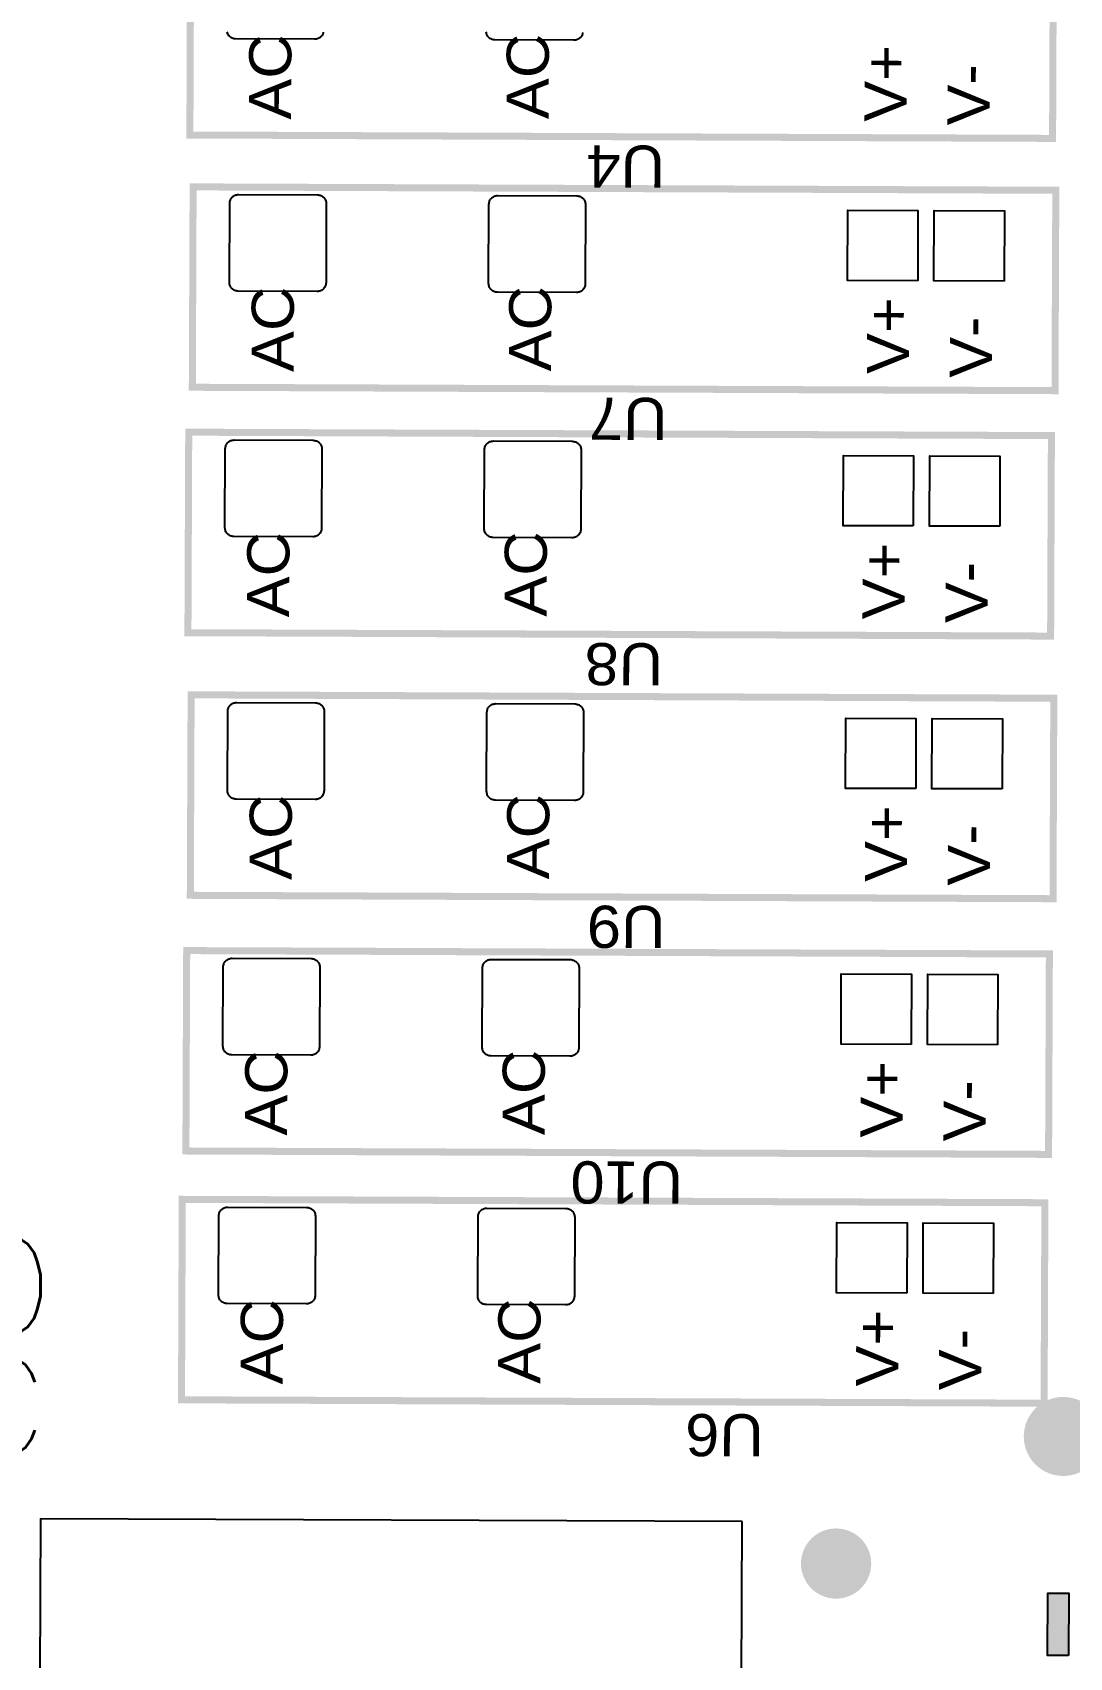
# Model space of a CAD drawing. Header units: millimetres. Extents: x 2766.7 to 2787.4, y 1526.7 to 1542.9.
# Drawn here: x 2771.586 to 2773.18, y 1534.517 to 1537.017 of the extents above; entities that cross this region are included whole.
import ezdxf
from ezdxf.enums import TextEntityAlignment as Align

# ---------------------------------------------------------------- set-up
doc = ezdxf.new("R2010")
doc.units = ezdxf.units.MM
for name, color, linetype in [('MISC', 7, 'Continuous'), ('SYMS', 7, 'Continuous'), ('TAGS', 150, 'Continuous'), ('XREF', 7, 'Continuous')]:
    doc.layers.add(name, color=color, linetype=linetype)
doc.styles.get("Standard").update_dxf_attribs({"font": 'arial.ttf'})
doc.styles.add('WD', font='romans.shx')

# ---------------------------------------------------------------- blocks, each defined once
blk = doc.blocks.new('RPAD')
blk.add_trace([(-0.5, -0.5), (-0.5, 0.5), (0.5, -0.5), (0.5, 0.5)])
blk = doc.blocks.new('EPAD')
at = {"const_width": 0.5}
blk.add_lwpolyline([(-0.25, 0, 1), (0.25, 0, 1)], format="xyb", close=True, dxfattribs=at)
blk = doc.blocks.new('tarjeta AUT')
for points in [[(3.5302, -1.9024), (3.5302, -1.1031), (3.2616, -1.1031), (3.2616, -1.9024), (3.5302, -1.9024)], [(5.225, -1.4186), (5.224, -1.4184), (5.2231, -1.4181), (5.2222, -1.4176), (5.2214, -1.4172), (5.2206, -1.4166), (5.2199, -1.4159), (5.2193, -1.4152), (5.2187, -1.4145), (5.2182, -1.4136), (5.2178, -1.4128), (5.2174, -1.4118), (5.2172, -1.4109), (5.2171, -1.4099), (5.217, -1.4088), (5.217, -1.4088), (5.217, -1.3188), (5.2171, -1.3178), (5.2172, -1.3168), (5.2174, -1.3158), (5.2178, -1.3149), (5.2182, -1.314), (5.2187, -1.3132), (5.2193, -1.3124), (5.2199, -1.3117), (5.2206, -1.3111), (5.2214, -1.3105), (5.2222, -1.31), (5.2231, -1.3096), (5.224, -1.3093), (5.225, -1.309)], [(5.226, -1.7141), (5.225, -1.7139), (5.224, -1.7137), (5.2231, -1.7133), (5.2222, -1.7129), (5.2214, -1.7124), (5.2206, -1.7119), (5.2199, -1.7112), (5.2193, -1.7105), (5.2187, -1.7097), (5.2182, -1.7089), (5.2178, -1.708), (5.2174, -1.7071), (5.2172, -1.7062), (5.2171, -1.7051), (5.217, -1.7041), (5.217, -1.7041), (5.217, -1.6141), (5.2171, -1.6131), (5.2172, -1.6121), (5.2174, -1.6111), (5.2178, -1.6102), (5.2182, -1.6093), (5.2187, -1.6085), (5.2193, -1.6077), (5.2199, -1.607), (5.2206, -1.6064), (5.2214, -1.6058), (5.2222, -1.6053), (5.2231, -1.6049), (5.224, -1.6045), (5.225, -1.6043), (5.226, -1.6042)]]:
    blk.add_lwpolyline(points)
at = {"const_width": 0.008}
for points in [[(3.6663, -2.2457), (3.8947, -2.2457), (3.8947, -1.2632), (3.6663, -1.2632), (3.6663, -2.2457)], [(3.6663, -2.2457), (3.8947, -2.2457), (3.8947, -1.2632), (3.6663, -1.2632), (3.6663, -2.2457)], [(3.6663, -2.2457), (3.8947, -2.2457), (3.8947, -1.2632), (3.6663, -1.2632), (3.6663, -2.2457)], [(3.9498, -2.2497), (4.1781, -2.2497), (4.1781, -1.2671), (3.9498, -1.2671), (3.9498, -2.2497)], [(3.9498, -2.2497), (4.1781, -2.2497), (4.1781, -1.2671), (3.9498, -1.2671), (3.9498, -2.2497)], [(3.9498, -2.2497), (4.1781, -2.2497), (4.1781, -1.2671), (3.9498, -1.2671), (3.9498, -2.2497)], [(4.2411, -2.2536), (4.4695, -2.2536), (4.4695, -1.271), (4.2411, -1.271), (4.2411, -2.2536)], [(4.2411, -2.2536), (4.4695, -2.2536), (4.4695, -1.271), (4.2411, -1.271), (4.2411, -2.2536)], [(4.2411, -2.2536), (4.4695, -2.2536), (4.4695, -1.271), (4.2411, -1.271), (4.2411, -2.2536)], [(4.5403, -2.2497), (4.7687, -2.2497), (4.7687, -1.2671), (4.5403, -1.2671), (4.5403, -2.2497)], [(4.5403, -2.2497), (4.7687, -2.2497), (4.7687, -1.2671), (4.5403, -1.2671), (4.5403, -2.2497)], [(4.5403, -2.2497), (4.7687, -2.2497), (4.7687, -1.2671), (4.5403, -1.2671), (4.5403, -2.2497)], [(4.8199, -2.2536), (5.0482, -2.2536), (5.0482, -1.271), (4.8199, -1.271), (4.8199, -2.2536)], [(4.8199, -2.2536), (5.0482, -2.2536), (5.0482, -1.271), (4.8199, -1.271), (4.8199, -2.2536)], [(4.8199, -2.2536), (5.0482, -2.2536), (5.0482, -1.271), (4.8199, -1.271), (4.8199, -2.2536)], [(5.1073, -2.2497), (5.3356, -2.2497), (5.3356, -1.2671), (5.1073, -1.2671), (5.1073, -2.2497)], [(5.1073, -2.2497), (5.3356, -2.2497), (5.3356, -1.2671), (5.1073, -1.2671), (5.1073, -2.2497)], [(5.1073, -2.2497), (5.3356, -2.2497), (5.3356, -1.2671), (5.1073, -1.2671), (5.1073, -2.2497)]]:
    blk.add_lwpolyline(points, dxfattribs=at)
for points in [[(3.7761, -1.4049), (3.7761, -1.3149), (3.7761, -1.3139), (3.7763, -1.3128), (3.7765, -1.3119), (3.7768, -1.311), (3.7772, -1.3101), (3.7777, -1.3093), (3.7783, -1.3085), (3.7789, -1.3078), (3.7797, -1.3071), (3.7804, -1.3066), (3.7812, -1.3061), (3.7821, -1.3057), (3.783, -1.3053), (3.784, -1.3051), (3.785, -1.3049), (3.7861, -1.3049), (3.8761, -1.3049), (3.8771, -1.3049), (3.8781, -1.3051), (3.8791, -1.3053), (3.88, -1.3057), (3.8809, -1.3061), (3.8817, -1.3066), (3.8825, -1.3071), (3.8832, -1.3078), (3.8838, -1.3085), (3.8844, -1.3093), (3.8849, -1.3101), (3.8853, -1.311), (3.8856, -1.3119), (3.8859, -1.3128), (3.886, -1.3139), (3.8861, -1.3149), (3.8861, -1.4049), (3.886, -1.4059), (3.8859, -1.4069), (3.8856, -1.4079), (3.8853, -1.4088), (3.8849, -1.4097), (3.8844, -1.4105), (3.8838, -1.4113), (3.8832, -1.412), (3.8825, -1.4126), (3.8817, -1.4132), (3.8809, -1.4137), (3.88, -1.4141), (3.8791, -1.4145), (3.8781, -1.4147), (3.8771, -1.4148), (3.8761, -1.4149), (3.7861, -1.4149), (3.785, -1.4148), (3.784, -1.4147), (3.783, -1.4145), (3.7821, -1.4141), (3.7812, -1.4137), (3.7804, -1.4132), (3.7797, -1.4126), (3.7789, -1.412), (3.7783, -1.4113), (3.7777, -1.4105), (3.7772, -1.4097), (3.7768, -1.4088), (3.7765, -1.4079), (3.7763, -1.4069), (3.7761, -1.4059), (3.7761, -1.4049)], [(4.0595, -1.4088), (4.0595, -1.3188), (4.0596, -1.3178), (4.0597, -1.3168), (4.06, -1.3158), (4.0603, -1.3149), (4.0607, -1.314), (4.0612, -1.3132), (4.0618, -1.3124), (4.0624, -1.3117), (4.0631, -1.3111), (4.0639, -1.3105), (4.0647, -1.31), (4.0656, -1.3096), (4.0665, -1.3093), (4.0675, -1.309), (4.0685, -1.3089), (4.0695, -1.3088), (4.1595, -1.3088), (4.1606, -1.3089), (4.1616, -1.309), (4.1625, -1.3093), (4.1635, -1.3096), (4.1643, -1.31), (4.1652, -1.3105), (4.1659, -1.3111), (4.1666, -1.3117), (4.1673, -1.3124), (4.1678, -1.3132), (4.1683, -1.314), (4.1688, -1.3149), (4.1691, -1.3158), (4.1693, -1.3168), (4.1695, -1.3178), (4.1695, -1.3188), (4.1695, -1.4088), (4.1695, -1.4099), (4.1693, -1.4109), (4.1691, -1.4118), (4.1688, -1.4128), (4.1683, -1.4136), (4.1678, -1.4145), (4.1673, -1.4152), (4.1666, -1.4159), (4.1659, -1.4166), (4.1652, -1.4172), (4.1643, -1.4176), (4.1635, -1.4181), (4.1625, -1.4184), (4.1616, -1.4186), (4.1606, -1.4188), (4.1595, -1.4188), (4.0695, -1.4188), (4.0685, -1.4188), (4.0675, -1.4186), (4.0665, -1.4184), (4.0656, -1.4181), (4.0647, -1.4176), (4.0639, -1.4172), (4.0631, -1.4166), (4.0624, -1.4159), (4.0618, -1.4152), (4.0612, -1.4145), (4.0607, -1.4136), (4.0603, -1.4128), (4.06, -1.4118), (4.0597, -1.4109), (4.0596, -1.4099), (4.0595, -1.4088)], [(4.3509, -1.4128), (4.3509, -1.3228), (4.3509, -1.3217), (4.3511, -1.3207), (4.3513, -1.3198), (4.3516, -1.3188), (4.352, -1.318), (4.3525, -1.3171), (4.3531, -1.3164), (4.3538, -1.3157), (4.3545, -1.315), (4.3552, -1.3144), (4.3561, -1.314), (4.3569, -1.3135), (4.3579, -1.3132), (4.3588, -1.313), (4.3598, -1.3128), (4.3609, -1.3128), (4.4509, -1.3128), (4.4519, -1.3128), (4.4529, -1.313), (4.4539, -1.3132), (4.4548, -1.3135), (4.4557, -1.314), (4.4565, -1.3144), (4.4573, -1.315), (4.458, -1.3157), (4.4586, -1.3164), (4.4592, -1.3171), (4.4597, -1.318), (4.4601, -1.3188), (4.4604, -1.3198), (4.4607, -1.3207), (4.4608, -1.3217), (4.4609, -1.3228), (4.4609, -1.4128), (4.4608, -1.4138), (4.4607, -1.4148), (4.4604, -1.4158), (4.4601, -1.4167), (4.4597, -1.4176), (4.4592, -1.4184), (4.4586, -1.4192), (4.458, -1.4199), (4.4573, -1.4205), (4.4565, -1.4211), (4.4557, -1.4216), (4.4548, -1.422), (4.4539, -1.4223), (4.4529, -1.4226), (4.4519, -1.4227), (4.4509, -1.4228), (4.3609, -1.4228), (4.3598, -1.4227), (4.3588, -1.4226), (4.3579, -1.4223), (4.3569, -1.422), (4.3561, -1.4216), (4.3552, -1.4211), (4.3545, -1.4205), (4.3538, -1.4199), (4.3531, -1.4192), (4.3525, -1.4184), (4.352, -1.4176), (4.3516, -1.4167), (4.3513, -1.4158), (4.3511, -1.4148), (4.3509, -1.4138), (4.3509, -1.4128)], [(4.6501, -1.4088), (4.6501, -1.3188), (4.6501, -1.3178), (4.6503, -1.3168), (4.6505, -1.3158), (4.6508, -1.3149), (4.6513, -1.314), (4.6518, -1.3132), (4.6523, -1.3124), (4.653, -1.3117), (4.6537, -1.3111), (4.6544, -1.3105), (4.6553, -1.31), (4.6561, -1.3096), (4.6571, -1.3093), (4.658, -1.309), (4.659, -1.3089), (4.6601, -1.3088), (4.7501, -1.3088), (4.7511, -1.3089), (4.7521, -1.309), (4.7531, -1.3093), (4.754, -1.3096), (4.7549, -1.31), (4.7557, -1.3105), (4.7565, -1.3111), (4.7572, -1.3117), (4.7578, -1.3124), (4.7584, -1.3132), (4.7589, -1.314), (4.7593, -1.3149), (4.7596, -1.3158), (4.7599, -1.3168), (4.76, -1.3178), (4.7601, -1.3188), (4.7601, -1.4088), (4.76, -1.4099), (4.7599, -1.4109), (4.7596, -1.4118), (4.7593, -1.4128), (4.7589, -1.4136), (4.7584, -1.4145), (4.7578, -1.4152), (4.7572, -1.4159), (4.7565, -1.4166), (4.7557, -1.4172), (4.7549, -1.4176), (4.754, -1.4181), (4.7531, -1.4184), (4.7521, -1.4186), (4.7511, -1.4188), (4.7501, -1.4188), (4.6601, -1.4188), (4.659, -1.4188), (4.658, -1.4186), (4.6571, -1.4184), (4.6561, -1.4181), (4.6553, -1.4176), (4.6544, -1.4172), (4.6537, -1.4166), (4.653, -1.4159), (4.6523, -1.4152), (4.6518, -1.4145), (4.6513, -1.4136), (4.6508, -1.4128), (4.6505, -1.4118), (4.6503, -1.4109), (4.6501, -1.4099), (4.6501, -1.4088)], [(4.9296, -1.4128), (4.9296, -1.3228), (4.9297, -1.3217), (4.9298, -1.3207), (4.93, -1.3198), (4.9304, -1.3188), (4.9308, -1.318), (4.9313, -1.3171), (4.9319, -1.3164), (4.9325, -1.3157), (4.9332, -1.315), (4.934, -1.3144), (4.9348, -1.314), (4.9357, -1.3135), (4.9366, -1.3132), (4.9376, -1.313), (4.9386, -1.3128), (4.9396, -1.3128), (5.0296, -1.3128), (5.0306, -1.3128), (5.0316, -1.313), (5.0326, -1.3132), (5.0335, -1.3135), (5.0344, -1.314), (5.0352, -1.3144), (5.036, -1.315), (5.0367, -1.3157), (5.0374, -1.3164), (5.0379, -1.3171), (5.0384, -1.318), (5.0388, -1.3188), (5.0392, -1.3198), (5.0394, -1.3207), (5.0396, -1.3217), (5.0396, -1.3228), (5.0396, -1.4128), (5.0396, -1.4138), (5.0394, -1.4148), (5.0392, -1.4158), (5.0388, -1.4167), (5.0384, -1.4176), (5.0379, -1.4184), (5.0374, -1.4192), (5.0367, -1.4199), (5.036, -1.4205), (5.0352, -1.4211), (5.0344, -1.4216), (5.0335, -1.422), (5.0326, -1.4223), (5.0316, -1.4226), (5.0306, -1.4227), (5.0296, -1.4228), (4.9396, -1.4228), (4.9386, -1.4227), (4.9376, -1.4226), (4.9366, -1.4223), (4.9357, -1.422), (4.9348, -1.4216), (4.934, -1.4211), (4.9332, -1.4205), (4.9325, -1.4199), (4.9319, -1.4192), (4.9313, -1.4184), (4.9308, -1.4176), (4.9304, -1.4167), (4.93, -1.4158), (4.9298, -1.4148), (4.9297, -1.4138), (4.9296, -1.4128)], [(3.7761, -1.7002), (3.7761, -1.6102), (3.7761, -1.6091), (3.7763, -1.6081), (3.7765, -1.6072), (3.7768, -1.6062), (3.7772, -1.6054), (3.7777, -1.6045), (3.7783, -1.6038), (3.7789, -1.6031), (3.7797, -1.6024), (3.7804, -1.6019), (3.7812, -1.6014), (3.7821, -1.6009), (3.783, -1.6006), (3.784, -1.6004), (3.785, -1.6002), (3.7861, -1.6002), (3.8761, -1.6002), (3.8771, -1.6002), (3.8781, -1.6004), (3.8791, -1.6006), (3.88, -1.6009), (3.8809, -1.6014), (3.8817, -1.6019), (3.8825, -1.6024), (3.8832, -1.6031), (3.8838, -1.6038), (3.8844, -1.6045), (3.8849, -1.6054), (3.8853, -1.6062), (3.8856, -1.6072), (3.8859, -1.6081), (3.886, -1.6091), (3.8861, -1.6102), (3.8861, -1.7002), (3.886, -1.7012), (3.8859, -1.7022), (3.8856, -1.7032), (3.8853, -1.7041), (3.8849, -1.705), (3.8844, -1.7058), (3.8838, -1.7066), (3.8832, -1.7073), (3.8825, -1.7079), (3.8817, -1.7085), (3.8809, -1.709), (3.88, -1.7094), (3.8791, -1.7097), (3.8781, -1.71), (3.8771, -1.7101), (3.8761, -1.7102), (3.7861, -1.7102), (3.785, -1.7101), (3.784, -1.71), (3.783, -1.7097), (3.7821, -1.7094), (3.7812, -1.709), (3.7804, -1.7085), (3.7797, -1.7079), (3.7789, -1.7073), (3.7783, -1.7066), (3.7777, -1.7058), (3.7772, -1.705), (3.7768, -1.7041), (3.7765, -1.7032), (3.7763, -1.7022), (3.7761, -1.7012), (3.7761, -1.7002)], [(4.0595, -1.7041), (4.0595, -1.6141), (4.0596, -1.6131), (4.0597, -1.6121), (4.06, -1.6111), (4.0603, -1.6102), (4.0607, -1.6093), (4.0612, -1.6085), (4.0618, -1.6077), (4.0624, -1.607), (4.0631, -1.6064), (4.0639, -1.6058), (4.0647, -1.6053), (4.0656, -1.6049), (4.0665, -1.6045), (4.0675, -1.6043), (4.0685, -1.6042), (4.0695, -1.6041), (4.1595, -1.6041), (4.1606, -1.6042), (4.1616, -1.6043), (4.1625, -1.6045), (4.1635, -1.6049), (4.1643, -1.6053), (4.1652, -1.6058), (4.1659, -1.6064), (4.1666, -1.607), (4.1673, -1.6077), (4.1678, -1.6085), (4.1683, -1.6093), (4.1688, -1.6102), (4.1691, -1.6111), (4.1693, -1.6121), (4.1695, -1.6131), (4.1695, -1.6141), (4.1695, -1.7041), (4.1695, -1.7051), (4.1693, -1.7062), (4.1691, -1.7071), (4.1688, -1.708), (4.1683, -1.7089), (4.1678, -1.7097), (4.1673, -1.7105), (4.1666, -1.7112), (4.1659, -1.7119), (4.1652, -1.7124), (4.1643, -1.7129), (4.1635, -1.7133), (4.1625, -1.7137), (4.1616, -1.7139), (4.1606, -1.7141), (4.1595, -1.7141), (4.0695, -1.7141), (4.0685, -1.7141), (4.0675, -1.7139), (4.0665, -1.7137), (4.0656, -1.7133), (4.0647, -1.7129), (4.0639, -1.7124), (4.0631, -1.7119), (4.0624, -1.7112), (4.0618, -1.7105), (4.0612, -1.7097), (4.0607, -1.7089), (4.0603, -1.708), (4.06, -1.7071), (4.0597, -1.7062), (4.0596, -1.7051), (4.0595, -1.7041)], [(4.3509, -1.708), (4.3509, -1.618), (4.3509, -1.617), (4.3511, -1.616), (4.3513, -1.615), (4.3516, -1.6141), (4.352, -1.6132), (4.3525, -1.6124), (4.3531, -1.6116), (4.3538, -1.6109), (4.3545, -1.6103), (4.3552, -1.6097), (4.3561, -1.6092), (4.3569, -1.6088), (4.3579, -1.6085), (4.3588, -1.6082), (4.3598, -1.6081), (4.3609, -1.608), (4.4509, -1.608), (4.4519, -1.6081), (4.4529, -1.6082), (4.4539, -1.6085), (4.4548, -1.6088), (4.4557, -1.6092), (4.4565, -1.6097), (4.4573, -1.6103), (4.458, -1.6109), (4.4586, -1.6116), (4.4592, -1.6124), (4.4597, -1.6132), (4.4601, -1.6141), (4.4604, -1.615), (4.4607, -1.616), (4.4608, -1.617), (4.4609, -1.618), (4.4609, -1.708), (4.4608, -1.7091), (4.4607, -1.7101), (4.4604, -1.7111), (4.4601, -1.712), (4.4597, -1.7129), (4.4592, -1.7137), (4.4586, -1.7144), (4.458, -1.7152), (4.4573, -1.7158), (4.4565, -1.7164), (4.4557, -1.7169), (4.4548, -1.7173), (4.4539, -1.7176), (4.4529, -1.7178), (4.4519, -1.718), (4.4509, -1.718), (4.3609, -1.718), (4.3598, -1.718), (4.3588, -1.7178), (4.3579, -1.7176), (4.3569, -1.7173), (4.3561, -1.7169), (4.3552, -1.7164), (4.3545, -1.7158), (4.3538, -1.7152), (4.3531, -1.7144), (4.3525, -1.7137), (4.352, -1.7129), (4.3516, -1.712), (4.3513, -1.7111), (4.3511, -1.7101), (4.3509, -1.7091), (4.3509, -1.708)], [(4.6501, -1.7041), (4.6501, -1.6141), (4.6501, -1.6131), (4.6503, -1.6121), (4.6505, -1.6111), (4.6508, -1.6102), (4.6513, -1.6093), (4.6518, -1.6085), (4.6523, -1.6077), (4.653, -1.607), (4.6537, -1.6064), (4.6544, -1.6058), (4.6553, -1.6053), (4.6561, -1.6049), (4.6571, -1.6045), (4.658, -1.6043), (4.659, -1.6042), (4.6601, -1.6041), (4.7501, -1.6041), (4.7511, -1.6042), (4.7521, -1.6043), (4.7531, -1.6045), (4.754, -1.6049), (4.7549, -1.6053), (4.7557, -1.6058), (4.7565, -1.6064), (4.7572, -1.607), (4.7578, -1.6077), (4.7584, -1.6085), (4.7589, -1.6093), (4.7593, -1.6102), (4.7596, -1.6111), (4.7599, -1.6121), (4.76, -1.6131), (4.7601, -1.6141), (4.7601, -1.7041), (4.76, -1.7051), (4.7599, -1.7062), (4.7596, -1.7071), (4.7593, -1.708), (4.7589, -1.7089), (4.7584, -1.7097), (4.7578, -1.7105), (4.7572, -1.7112), (4.7565, -1.7119), (4.7557, -1.7124), (4.7549, -1.7129), (4.754, -1.7133), (4.7531, -1.7137), (4.7521, -1.7139), (4.7511, -1.7141), (4.7501, -1.7141), (4.6601, -1.7141), (4.659, -1.7141), (4.658, -1.7139), (4.6571, -1.7137), (4.6561, -1.7133), (4.6553, -1.7129), (4.6544, -1.7124), (4.6537, -1.7119), (4.653, -1.7112), (4.6523, -1.7105), (4.6518, -1.7097), (4.6513, -1.7089), (4.6508, -1.708), (4.6505, -1.7071), (4.6503, -1.7062), (4.6501, -1.7051), (4.6501, -1.7041)], [(4.9296, -1.708), (4.9296, -1.618), (4.9297, -1.617), (4.9298, -1.616), (4.93, -1.615), (4.9304, -1.6141), (4.9308, -1.6132), (4.9313, -1.6124), (4.9319, -1.6116), (4.9325, -1.6109), (4.9332, -1.6103), (4.934, -1.6097), (4.9348, -1.6092), (4.9357, -1.6088), (4.9366, -1.6085), (4.9376, -1.6082), (4.9386, -1.6081), (4.9396, -1.608), (5.0296, -1.608), (5.0306, -1.6081), (5.0316, -1.6082), (5.0326, -1.6085), (5.0335, -1.6088), (5.0344, -1.6092), (5.0352, -1.6097), (5.036, -1.6103), (5.0367, -1.6109), (5.0374, -1.6116), (5.0379, -1.6124), (5.0384, -1.6132), (5.0388, -1.6141), (5.0392, -1.615), (5.0394, -1.616), (5.0396, -1.617), (5.0396, -1.618), (5.0396, -1.708), (5.0396, -1.7091), (5.0394, -1.7101), (5.0392, -1.7111), (5.0388, -1.712), (5.0384, -1.7129), (5.0379, -1.7137), (5.0374, -1.7144), (5.0367, -1.7152), (5.036, -1.7158), (5.0352, -1.7164), (5.0344, -1.7169), (5.0335, -1.7173), (5.0326, -1.7176), (5.0316, -1.7178), (5.0306, -1.718), (5.0296, -1.718), (4.9396, -1.718), (4.9386, -1.718), (4.9376, -1.7178), (4.9366, -1.7176), (4.9357, -1.7173), (4.9348, -1.7169), (4.934, -1.7164), (4.9332, -1.7158), (4.9325, -1.7152), (4.9319, -1.7144), (4.9313, -1.7137), (4.9308, -1.7129), (4.9304, -1.712), (4.93, -1.7111), (4.9298, -1.7101), (4.9297, -1.7091), (4.9296, -1.708)], [(3.7911, -2.0889), (3.7911, -2.0089), (3.8711, -2.0089), (3.8711, -2.0889), (3.7911, -2.0889)], [(4.0745, -2.0928), (4.0745, -2.0128), (4.1545, -2.0128), (4.1545, -2.0928), (4.0745, -2.0928)], [(4.3659, -2.0967), (4.3659, -2.0167), (4.4459, -2.0167), (4.4459, -2.0967), (4.3659, -2.0967)], [(4.6651, -2.0928), (4.6651, -2.0128), (4.7451, -2.0128), (4.7451, -2.0928), (4.6651, -2.0928)], [(4.9446, -2.0967), (4.9446, -2.0167), (5.0246, -2.0167), (5.0246, -2.0967), (4.9446, -2.0967)], [(3.7911, -2.1873), (3.7911, -2.1073), (3.8711, -2.1073), (3.8711, -2.1873), (3.7911, -2.1873)], [(4.0745, -2.1912), (4.0745, -2.1112), (4.1545, -2.1112), (4.1545, -2.1912), (4.0745, -2.1912)], [(4.3659, -2.1952), (4.3659, -2.1152), (4.4459, -2.1152), (4.4459, -2.1952), (4.3659, -2.1952)], [(4.6651, -2.1912), (4.6651, -2.1112), (4.7451, -2.1112), (4.7451, -2.1912), (4.6651, -2.1912)], [(4.9446, -2.1952), (4.9446, -2.1152), (5.0246, -2.1152), (5.0246, -2.1952), (4.9446, -2.1952)], [(3.3789, -2.2747), (3.3789, -2.2507), (3.4499, -2.2507), (3.4499, -2.2747), (3.3789, -2.2747)]]:
    blk.add_lwpolyline(points, close=True)
for p, xscale, yscale in [((3.4827, -2.0095), 0.08, 0.08), ((3.6285, -2.2677), 0.09, 0.09)]:
    blk.add_blockref('EPAD', p, dxfattribs=dict(xscale=xscale, yscale=yscale))
at = {"xscale": 0.024, "yscale": 0.071, "rotation": 90}
blk.add_blockref('RPAD', (3.4144, -2.2627), dxfattribs=at)
at = {"width": 1.041667}
for s, p in [('AC', (3.6842, -1.3784)), ('AC', (3.6842, -1.3784)), ('AC', (3.6842, -1.3784)), ('AC', (3.9677, -1.3823)), ('AC', (3.9677, -1.3823)), ('AC', (3.9677, -1.3823)), ('AC', (4.259, -1.3863)), ('AC', (4.259, -1.3863)), ('AC', (4.259, -1.3863)), ('AC', (4.5582, -1.3823)), ('AC', (4.5582, -1.3823)), ('AC', (4.5582, -1.3823)), ('AC', (4.8378, -1.3863)), ('AC', (4.8378, -1.3863)), ('AC', (4.8378, -1.3863)), ('AC', (5.1252, -1.3823)), ('AC', (5.1252, -1.3823)), ('AC', (5.1252, -1.3823)), ('AC', (3.6861, -1.6717)), ('AC', (3.6861, -1.6717)), ('AC', (3.6861, -1.6717)), ('AC', (3.9695, -1.6756)), ('AC', (3.9695, -1.6756)), ('AC', (3.9695, -1.6756)), ('AC', (4.5601, -1.6756)), ('AC', (4.5601, -1.6756)), ('AC', (4.5601, -1.6756)), ('AC', (5.127, -1.6756)), ('AC', (5.127, -1.6756)), ('AC', (5.127, -1.6756)), ('AC', (4.2609, -1.6795)), ('AC', (4.2609, -1.6795)), ('AC', (4.2609, -1.6795)), ('AC', (4.8396, -1.6795)), ('AC', (4.8396, -1.6795)), ('AC', (4.8396, -1.6795)), ('V+', (3.6846, -2.0794)), ('V+', (3.6846, -2.0794)), ('V+', (3.6846, -2.0794)), ('V+', (3.9681, -2.0833)), ('V+', (3.9681, -2.0833)), ('V+', (3.9681, -2.0833)), ('V+', (4.5586, -2.0833)), ('V+', (4.5586, -2.0833)), ('V+', (4.5586, -2.0833)), ('V+', (5.1255, -2.0833)), ('V+', (5.1255, -2.0833)), ('V+', (5.1255, -2.0833)), ('V+', (4.2594, -2.0872)), ('V+', (4.2594, -2.0872)), ('V+', (4.2594, -2.0872)), ('V+', (4.8381, -2.0872)), ('V+', (4.8381, -2.0872)), ('V+', (4.8381, -2.0872)), ('V-', (3.6806, -2.1739)), ('V-', (3.6806, -2.1739)), ('V-', (3.6806, -2.1739)), ('V-', (3.9641, -2.1778)), ('V-', (3.9641, -2.1778)), ('V-', (3.9641, -2.1778)), ('V-', (4.2555, -2.1817)), ('V-', (4.2555, -2.1817)), ('V-', (4.2555, -2.1817)), ('V-', (4.5547, -2.1778)), ('V-', (4.5547, -2.1778)), ('V-', (4.5547, -2.1778)), ('V-', (4.8342, -2.1817)), ('V-', (4.8342, -2.1817)), ('V-', (4.8342, -2.1817)), ('V-', (5.1216, -2.1778)), ('V-', (5.1216, -2.1778)), ('V-', (5.1216, -2.1778))]:
    blk.add_text(s, height=0.048, dxfattribs=at).set_placement(p)
for s, p in [('U10', (3.9398, -1.8334)), ('U10', (3.9398, -1.8334)), ('U10', (3.9398, -1.8334)), ('U4', (5.0973, -1.8084)), ('U4', (5.0973, -1.8084)), ('U4', (5.0973, -1.8084)), ('U9', (4.2311, -1.8123)), ('U9', (4.2311, -1.8123)), ('U9', (4.2311, -1.8123)), ('U8', (4.5303, -1.8084)), ('U8', (4.5303, -1.8084)), ('U8', (4.5303, -1.8084)), ('U7', (4.8099, -1.8123)), ('U7', (4.8099, -1.8123)), ('U7', (4.8099, -1.8123)), ('U6', (3.6524, -1.9265)), ('U6', (3.6524, -1.9265)), ('U6', (3.6524, -1.9265))]:
    blk.add_text(s, height=0.048, rotation=90, dxfattribs=at).set_placement(p)
blk = doc.blocks.new('HMS1')
blk.add_circle((0, 0), 0.1562)
at = {"style": 'WD'}
for tag, height, width, p in [('INST', 0.0625, 0.7, (0.0055, 0.4286)), ('LOC', 0.0625, 0.7, (0.0055, 0.3438)), ('TAG1', 0.1094, 0.9, (0, 0.2024))]:
    blk.add_attdef(tag, text='', height=height, dxfattribs=dict(at, width=width)).set_placement(p, align=Align.CENTER)
at = {"style": 'WD', "flags": 9}
blk.add_attdef('FAMILY', text='', height=0.01, dxfattribs=at).set_placement((-0.0053, 0.1698), align=Align.CENTER)
at = {"linetype": 'Continuous', "style": 'WD', "flags": 1}
for tag, p in [('CAT', (0, 0.1593)), ('MFG', (0, 0.1404))]:
    blk.add_attdef(tag, text='', height=0.01, dxfattribs=at).set_placement(p, align=Align.MIDDLE)
at = {"style": 'WD'}
for tag, p, height, width in [('DESC1', (1.126, 0.0601), 0.1094, 0.9), ('DESC2', (1.126, -0.0828), 0.1094, 0.9), ('DESC3', (1.126, -0.2256), 0.1094, 0.9), ('XREFNO', (1.3251, -0.3928), 0.0938, 0.8), ('XREFNC', (1.3151, -0.5165), 0.0938, 0.8)]:
    blk.add_attdef(tag, p, '', height=height, dxfattribs=dict(at, width=width))
at = {"linetype": 'Continuous', "style": 'WD', "flags": 9}
blk.add_attdef('ASSYCODE', text='', height=0.01, dxfattribs=at).set_placement((0.0004, 0.1129), align=Align.CENTER)
at = {"style": 'WD', "flags": 1}
for tag, p in [('X4TERM01', (-0.1562, 0)), ('X1TERM02', (0.1562, 0))]:
    blk.add_attdef(tag, p, '', height=0.0109, dxfattribs=at)
at = {"linetype": 'Continuous', "style": 'WD'}
blk.add_attdef('TERM01', text='', height=0.0625, dxfattribs=at).set_placement((-0.2, -0.0349), align=Align.TOP_RIGHT)
blk.add_attdef('TERM02', text='', height=0.0625, dxfattribs=at).set_placement((0.2, -0.0349), align=Align.TOP_LEFT)
at = {"style": 'WD', "width": 0.8, "flags": 8}
for tag, p in [('NO', (1.1233, -0.3928)), ('NC', (1.1207, -0.5165))]:
    blk.add_attdef(tag, p, '', height=0.0938, dxfattribs=at)
blk = doc.blocks.new('HCR1')
blk.add_circle((0, 0), 0.1562)
at = {"style": 'WD'}
for tag, height, width, p in [('INST', 0.0625, 0.7, (0.0055, 0.4286)), ('LOC', 0.0625, 0.7, (0.0055, 0.3438)), ('TAG1', 0.1094, 0.9, (0, 0.2024))]:
    blk.add_attdef(tag, text='', height=height, dxfattribs=dict(at, width=width)).set_placement(p, align=Align.CENTER)
at = {"style": 'WD', "flags": 9}
blk.add_attdef('FAMILY', text='', height=0.01, dxfattribs=at).set_placement((-0.0053, 0.1698), align=Align.CENTER)
at = {"style": 'WD'}
for tag, p, height, width in [('DESC1', (1.126, 0.0601), 0.1094, 0.9), ('DESC2', (1.126, -0.0828), 0.1094, 0.9), ('DESC3', (1.126, -0.2256), 0.1094, 0.9), ('XREFNO', (1.3251, -0.3928), 0.0938, 0.8), ('XREFNC', (1.3151, -0.5165), 0.0938, 0.8)]:
    blk.add_attdef(tag, p, '', height=height, dxfattribs=dict(at, width=width))
at = {"linetype": 'Continuous', "style": 'WD', "flags": 1}
for tag, p in [('CAT', (0, 0.1593)), ('MFG', (0, 0.1404))]:
    blk.add_attdef(tag, text='', height=0.01, dxfattribs=at).set_placement(p, align=Align.MIDDLE)
at = {"linetype": 'Continuous', "style": 'WD', "flags": 9}
blk.add_attdef('ASSYCODE', text='', height=0.01, dxfattribs=at).set_placement((0, 0.125), align=Align.CENTER)
at = {"style": 'WD', "flags": 1}
for tag, p in [('X4TERM01', (-0.1562, 0)), ('X1TERM02', (0.1562, 0))]:
    blk.add_attdef(tag, p, '', height=0.0109, dxfattribs=at)
at = {"linetype": 'Continuous', "style": 'WD'}
blk.add_attdef('TERM01', text='', height=0.0625, dxfattribs=at).set_placement((-0.2, -0.0349), align=Align.TOP_RIGHT)
blk.add_attdef('TERM02', text='', height=0.0625, dxfattribs=at).set_placement((0.2, -0.0349), align=Align.TOP_LEFT)
at = {"style": 'WD', "width": 0.8, "flags": 8}
for tag, p in [('NO', (1.1233, -0.3928)), ('NC', (1.1207, -0.5165))]:
    blk.add_attdef(tag, p, '', height=0.0938, dxfattribs=at)

msp = doc.modelspace()

# ---------------------------------------------------------------- block references
at = {"xscale": 1.350124867074582, "yscale": 1.350124867074582, "zscale": 1.350124867074582, "rotation": 89.77504890590232}
msp.add_blockref('tarjeta AUT', (2770.0899, 1529.9702), dxfattribs=at)
at = {"layer": 'SYMS'}
ref = msp.add_blockref('HCR1', (2769.7152, 1535.6081), dxfattribs=dict(at, xscale=1.5, yscale=1.5, zscale=1.5))
ref.add_attrib('NC', 'NC', (2771.3963, 1534.8334), dxfattribs={"layer": 'MISC', "height": 0.14062, "style": 'WD', "width": 0.8, "flags": 8})
ref.add_attrib('NO', 'NO', (2771.4001, 1535.0189), dxfattribs={"layer": 'MISC', "height": 0.14062, "style": 'WD', "width": 0.8, "flags": 8})
ref.add_attrib('TAG1', 'VAL1', dxfattribs={"layer": 'TAGS', "height": 0.16406, "style": 'WD', "width": 0.9}).set_placement((2768.7273, 1535.6554), align=Align.CENTER)
at = {"layer": 'SYMS', "color": 0}
ref = msp.add_blockref('HMS1', (2769.0177, 1534.9075), dxfattribs=dict(at, xscale=2, yscale=2, zscale=2))
ref.add_attrib('XREFNO', '?,?', (2771.6679, 1534.1219), dxfattribs={"layer": 'XREF', "height": 0.1875, "style": 'WD', "width": 0.8})
ref.add_attrib('TAG1', 'M2', dxfattribs={"layer": 'TAGS', "color": 250, "height": 0.21875, "style": 'WD', "width": 0.9}).set_placement((2769.5874, 1534.989), align=Align.CENTER)

doc.saveas('drawing.dxf')
